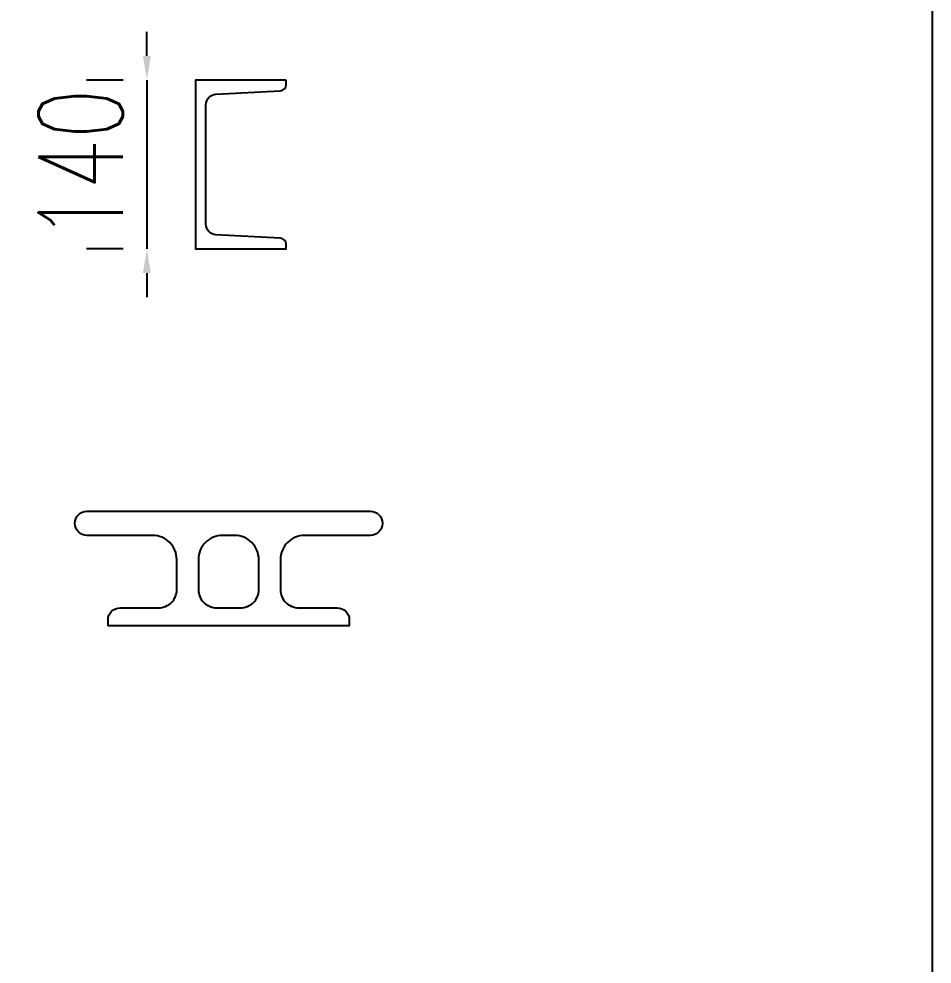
# Model space of a CAD drawing. Header units: millimetres. Extents: x -1481984 to -235402, y 1078406 to 1875046.
# Drawn here: x -1346478 to -1345721, y 1503338 to 1504122 of the extents above; entities that cross this region are included whole.
import ezdxf

# ---------------------------------------------------------------- set-up
doc = ezdxf.new("R2010")
doc.units = ezdxf.units.MM
doc.header["$LTSCALE"] = 1000
doc.layers.get('0').update_dxf_attribs({"linetype": 'CONTINUOUS'})
doc.layers.get('DEFPOINTS').update_dxf_attribs({"linetype": 'CONTINUOUS'})
doc.layers.add('W-STEEL_FRAME钢架', color=3, linetype='CONTINUOUS')
doc.layers.add('布局', color=7, linetype='CONTINUOUS')
doc.styles.add('STANDARD_T3', font='simplex.shx', dxfattribs={"width": 0.7, "bigfont": 'gbcbig.shx'})
doc.dimstyles.new('W&&20', dxfattribs={"dimtxt": 70, "dimasz": 20, "dimexe": 50, "dimexo": 60, "dimgap": 20, "dimtad": 1, "dimdec": 0, "dimzin": 0, "dimdsep": 46, "dimtxsty": 'STANDARD_T3', "dimcen": 0.09, "dimclrd": 1, "dimclre": 1, "dimclrt": 7, "dimazin": 2, "dimtfac": 1, "dimtdec": 0, "dimtix": 1, "dimtmove": 2, "dimatfit": 3, "dimfxl": 100, "dimtolj": 1, "dimtzin": 0, "dimarcsym": 0})

# ---------------------------------------------------------------- blocks, each defined once
blk = doc.blocks.new('*D171')
at = {"layer": 'DEFPOINTS', "color": 0, "transparency": 16777216}
for p in [(-1346331.85, 1504070.88), (-1346372.03, 1503930.88), (-1346331.85, 1503930.88)]:
    blk.add_point(p, dxfattribs=at)
at = {"layer": '布局', "color": 1, "lineweight": -2, "transparency": 16777216}
for p, q in [((-1346372.03, 1504090.88), (-1346372.03, 1504110.88)), ((-1346391.85, 1504070.88), (-1346422.03, 1504070.88)), ((-1346372.03, 1504070.88), (-1346372.03, 1503930.88)), ((-1346391.85, 1503930.88), (-1346422.03, 1503930.88)), ((-1346372.03, 1503910.88), (-1346372.03, 1503890.88))]:
    blk.add_line(p, q, dxfattribs=at)
at = {"layer": '布局', "color": 1, "transparency": 16777216}
for points in [[(-1346375.37, 1504090.88), (-1346368.7, 1504090.88), (-1346372.03, 1504070.88)], [(-1346375.37, 1503910.88), (-1346368.7, 1503910.88), (-1346372.03, 1503930.88)]]:
    blk.add_solid(points, dxfattribs=at)
at = {"layer": '布局', "color": 7, "transparency": 16777216, "insert": (-1346427.03, 1504000.88), "char_height": 70, "attachment_point": 5, "rotation": 90, "style": 'STANDARD_T3'}
blk.add_mtext('\\A1;140', dxfattribs=at)

msp = doc.modelspace()

# ---------------------------------------------------------------- linework, layer by layer
msp.add_lwpolyline([(-1347296.88, 1504791.68), (-1345721.12, 1504791.68), (-1345721.12, 1501545.3), (-1347296.88, 1501545.3)], close=True)
at = {"elevation": 0}
for points in [[(-1346246.28, 1503633.55), (-1346214.28, 1503633.55, -0.414214), (-1346204.28, 1503623.55), (-1346204.28, 1503618.55), (-1346404.28, 1503618.55), (-1346404.28, 1503623.55, -0.414214), (-1346394.28, 1503633.55), (-1346362.28, 1503633.55, 0.414214), (-1346347.28, 1503648.55), (-1346347.28, 1503673.55, 0.414214), (-1346367.28, 1503693.55), (-1346421.78, 1503693.55, -0.414214), (-1346431.78, 1503703.55), (-1346431.78, 1503703.55, -0.414214), (-1346421.78, 1503713.55), (-1346186.78, 1503713.55, -0.414214), (-1346176.78, 1503703.55), (-1346176.78, 1503703.55, -0.414214), (-1346186.78, 1503693.55), (-1346241.28, 1503693.55, 0.414214), (-1346261.28, 1503673.55), (-1346261.28, 1503648.55, 0.414214)], [(-1346279.28, 1503648.55), (-1346279.28, 1503673.55, 0.414214), (-1346299.28, 1503693.55), (-1346309.28, 1503693.55, 0.414214), (-1346329.28, 1503673.55), (-1346329.28, 1503648.55, 0.414214), (-1346314.28, 1503633.55), (-1346294.28, 1503633.55, 0.414214)]]:
    msp.add_lwpolyline(points, format="xyb", close=True, dxfattribs=at)
at = {"layer": 'W-STEEL_FRAME钢架'}
msp.add_lwpolyline([(-1346256.6, 1504070.88), (-1346331.85, 1504070.88), (-1346331.85, 1503930.88), (-1346256.6, 1503930.88), (-1346256.6, 1503934.65, 0.398895), (-1346261.58, 1503939.89), (-1346314.81, 1503942.69, -0.398895), (-1346323.1, 1503951.43), (-1346323.1, 1504050.33, -0.398895), (-1346314.81, 1504059.07), (-1346261.58, 1504061.87, 0.398895), (-1346256.6, 1504067.11)], format="xyb", close=True, dxfattribs=at)

# ---------------------------------------------------------------- dimensions: what is measured, and where the dimension line sits
at = {"layer": '布局'}
dim = msp.add_linear_dim(base=(-1346372.03, 1503930.88), p1=(-1346331.85, 1504070.88), p2=(-1346331.85, 1503930.88), angle=90, dimstyle='W&&20', dxfattribs=at)
dim.commit()
dim.dimension.update_dxf_attribs({"geometry": '*D171', "text_midpoint": (-1346427.03, 1504000.88)})

doc.saveas('drawing.dxf')
